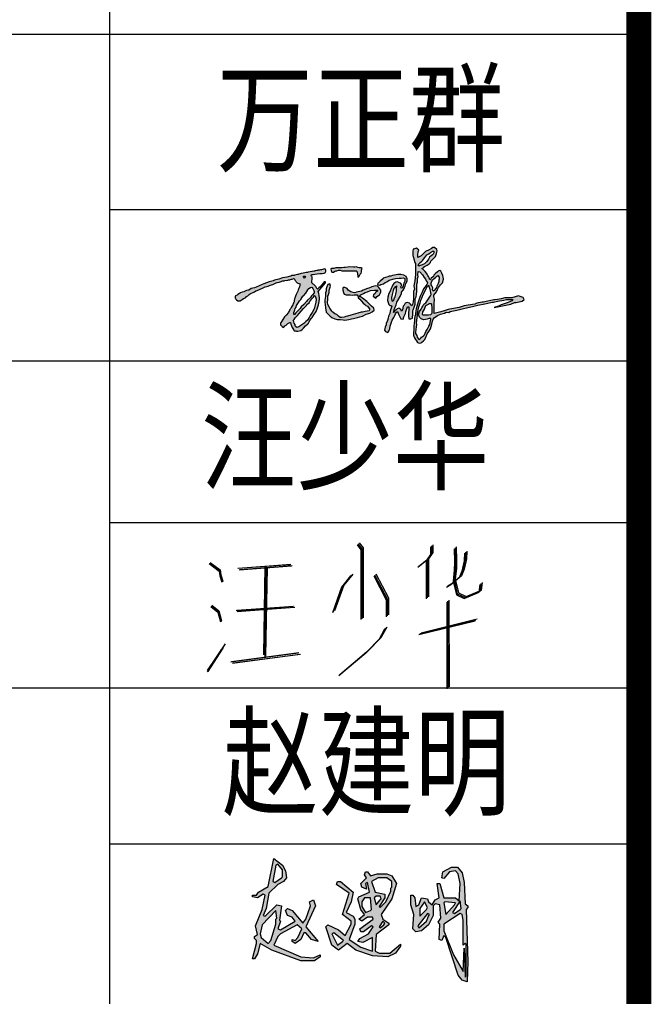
# Model space of a CAD drawing. Header units: inches. Extents: x -3733042 to -3450527, y 579159 to 997713.
# Drawn here: x -3719057 to -3718429, y 625699 to 626670 of the extents above; entities that cross this region are included whole.
import ezdxf
from ezdxf.enums import TextEntityAlignment as Align

# ---------------------------------------------------------------- set-up
doc = ezdxf.new("R2010")
doc.units = ezdxf.units.IN
doc.header["$LTSCALE"] = 1000
doc.header["$MEASUREMENT"] = 0
doc.linetypes.add('LENGSHUI', pattern=[22, 20, -1, 0, -1])
doc.layers.get('0').update_dxf_attribs({"lineweight": 18})
for name, color, linetype, lineweight in [('00签名', 7, 'LENGSHUI', 18), ('PUB_TITLE', 153, 'Continuous', 18), ('SURFACE', 255, 'Continuous', 18)]:
    doc.layers.add(name, color=color, linetype=linetype, lineweight=lineweight)
doc.styles.add('-黑体', font='', dxfattribs={"width": 0.7})
doc.styles.get('-黑体').set_extended_font_data('微软雅黑')

# ---------------------------------------------------------------- blocks, each defined once
blk = doc.blocks.new('A$C25720DE8')
at = {"layer": 'PUB_TITLE'}
blk.add_lwpolyline([(87600, 1500, 150, 150, 0), (87600, 61500, 150, 150, 0), (3750, 61500, 150, 150, 0), (3750, 1500, 150, 150, 0)], format="xyseb", close=True, dxfattribs=at)
blk = doc.blocks.new('A$C41BB26E9')
for p, q in [((782.5, 752.9), (802.8, 727.4)), ((787.3, 758), (807.6, 732.5)), ((794, 763), (814.2, 737.6)), ((802.8, 727.4), (802.8, 361.9)), ((807.6, 732.5), (807.6, 366.9)), ((814.2, 737.6), (814.2, 372)), ((1167.2, 743.3), (1167.2, 702.9)), ((1172, 748.3), (1172, 708)), ((1178.7, 753.4), (1178.7, 713.1)), ((1290.1, 732.4), (1291.6, 663)), ((1294.9, 737.5), (1296.4, 668.1)), ((1301.6, 742.6), (1303, 673.2)), ((1356.8, 720), (1354.7, 679.8)), ((1144.7, 669.7), (1100.7, 635.3)), ((1149.4, 674.8), (1105.5, 640.4)), ((1156.1, 679.9), (1112.2, 645.5)), ((1167.2, 702.9), (1144.7, 669.7)), ((1144.9, 670.1), (1144.9, 471.6)), ((1172, 708), (1149.4, 674.8)), ((1149.7, 675.2), (1149.7, 476.7)), ((1178.7, 713.1), (1156.1, 679.9)), ((1156.4, 680.2), (1156.4, 481.7)), ((1296.4, 668.1), (1295.6, 626.1)), ((1303, 673.2), (1302.3, 631.1)), ((1343.3, 669.7), (1330.7, 615.1)), ((1348.1, 674.8), (1335.5, 620.1)), ((1354.7, 679.8), (1342.2, 625.2)), ((1345.4, 709.9), (1343.3, 669.7)), ((1350.1, 715), (1348.1, 674.8)), ((8.4, 655.9), (60.8, 616.3)), ((11.7, 657.9), (64, 618.3)), ((13.7, 661.4), (66, 621.8)), ((60.8, 616.3), (64.9, 590.8)), ((64, 618.3), (68.1, 592.8)), ((66, 621.8), (70.1, 596.2)), ((158.3, 630.4), (432.3, 650.9)), ((161.6, 631.6), (435.5, 652.1)), ((166, 622.8), (440, 643.3)), ((169.3, 623.9), (443.3, 644.4)), ((300.8, 641.1), (292.8, 177)), ((304, 642.2), (296.1, 178.2)), ((308.5, 633.4), (300.6, 169.4)), ((311.8, 634.6), (303.9, 170.5)), ((1290.9, 621), (1285, 563.4)), ((1295.6, 626.1), (1289.7, 568.5)), ((1291.6, 663), (1290.9, 621)), ((1302.3, 631.1), (1296.4, 573.6)), ((1330.7, 615.1), (1317.4, 580.4)), ((1335.5, 620.1), (1322.2, 585.5)), ((1342.2, 625.2), (1328.9, 590.5)), ((64.9, 590.8), (76.1, 558.1)), ((68.1, 592.8), (79.3, 560.1)), ((70.1, 596.2), (81.3, 563.6)), ((748.2, 590.3), (702, 532)), ((753, 595.4), (706.8, 537.1)), ((759.7, 600.5), (713.5, 542.1)), ((869.7, 590.8), (935.4, 466.1)), ((874.4, 595.9), (940.2, 471.1)), ((881.1, 601), (946.8, 476.2)), ((1317.4, 580.4), (1273.9, 544.2)), ((1322.2, 585.5), (1278.6, 549.3)), ((1285, 563.4), (1302, 492.4)), ((1328.9, 590.5), (1285.3, 554.4)), ((1289.7, 568.5), (1306.8, 497.5)), ((1296.4, 573.6), (1313.4, 502.6)), ((702, 532), (653.4, 398.3)), ((706.8, 537.1), (658.1, 403.4)), ((713.5, 542.1), (664.8, 408.5)), ((1273.9, 544.2), (1250.2, 530.9)), ((1278.6, 549.3), (1255, 536)), ((1285.3, 554.4), (1261.7, 541.1)), ((1354, 482.8), (1433, 515.3)), ((1421.6, 505.1), (1426.7, 545.7)), ((1426.3, 510.2), (1431.5, 550.8)), ((1433, 515.3), (1438.2, 555.9)), ((935.4, 466.1), (935.4, 376.7)), ((940.2, 471.1), (940.2, 381.8)), ((946.8, 476.2), (946.8, 386.9)), ((1263.1, 463.2), (1263.7, 10.2)), ((1302, 492.4), (1342.5, 472.7)), ((1306.8, 497.5), (1347.3, 477.7)), ((1313.4, 502.6), (1354, 482.8)), ((1342.5, 472.7), (1421.6, 505.1)), ((1347.3, 477.7), (1426.3, 510.2)), ((17.9, 431.4), (53.6, 401.8)), ((21.1, 433.3), (56.9, 403.7)), ((23.1, 436.8), (58.8, 407.2)), ((150.1, 409.6), (447.6, 431.8)), ((153.4, 410.7), (450.9, 432.9)), ((156, 404.6), (453.5, 426.9)), ((159.3, 405.8), (456.8, 428)), ((1251.7, 453), (1252.2, 0)), ((1256.4, 458.1), (1257, 5.1)), ((53.6, 401.8), (69, 349.7)), ((56.9, 403.7), (72.2, 351.7)), ((58.8, 407.2), (74.2, 355.1)), ((1111.1, 288.6), (1404.6, 360.3)), ((1117.8, 293.7), (1411.2, 365.4)), ((926.2, 312.4), (895.9, 256.6)), ((931, 317.5), (900.7, 261.7)), ((937.6, 322.5), (907.4, 266.7)), ((1106.3, 283.6), (1399.8, 355.3)), ((895.9, 256.6), (827.7, 186.6)), ((900.7, 261.7), (832.5, 191.7)), ((907.4, 266.7), (839.2, 196.8)), ((0, 89.3), (78.2, 210.8)), ((0.4, 95.1), (94.8, 235.1)), ((3.2, 91.3), (81.4, 212.8)), ((5.2, 94.8), (83.4, 216.3)), ((58.4, 180.4), (73.8, 204.9)), ((61.7, 182.3), (77, 206.8)), ((63.6, 185.8), (79, 210.3)), ((123, 141.9), (475.4, 188.5)), ((126.3, 143), (478.7, 189.7)), ((130.7, 134.2), (483.1, 180.9)), ((134, 135.4), (486.4, 182)), ((827.7, 186.6), (687.4, 67.8)), ((832.5, 191.7), (692.2, 72.9)), ((839.2, 196.8), (698.9, 77.9))]:
    blk.add_line(p, q)
blk = doc.blocks.new('WZQ')
h = blk.add_hatch(color=256)
h.paths.add_polyline_path([(11296, 18321), (11272, 18339), (11273, 18447), (11289, 18516), (11289, 18568), (11289, 18629), (11283, 18671), (11257, 18685), (11245, 18715), (11245, 18745), (11261, 18767), (11293, 18771), (11349, 18773), (11435, 18791), (11561, 18811), (11689, 18819), (11822, 18829), (11930, 18849), (11992, 18879), (12014, 18944), (12003, 18996), (11994, 19030), (11983, 19051), (11962, 19062), (11912, 19056), (11892, 19049), (11839, 19041), (11790, 19023), (11759, 19017), (11723, 19015), (11670, 19005), (11608, 18994), (11569, 18986), (11530, 18975), (11443, 18958), (11427, 18954), (11386, 18954), (11295, 18936), (11271, 18932), (11185, 18915), (11086, 18898), (11047, 18882), (10977, 18871), (10907, 18860), (10823, 18851), (10717, 18827), (10661, 18801), (10599, 18795), (10557, 18778), (10531, 18769), (10455, 18748), (10386, 18735), (10352, 18727), (10220, 18723), (10188, 18691), (10156, 18687), (9976, 18643), (9864, 18619), (9744, 18595), (9543, 18527), (9327, 18471), (9251, 18447), (9179, 18423), (9047, 18387), (8903, 18335), (8771, 18279), (8682, 18243), (8370, 18105), (8273, 18069), (8111, 18040), (7978, 17955), (7864, 17931), (7723, 17875), (7642, 17846), (7553, 17814), (7488, 17778), (7415, 17729), (7371, 17693), (7294, 17664), (7270, 17604), (7261, 17577), (7268, 17542), (7284, 17516), (7295, 17492), (7317, 17467), (7344, 17448), (7412, 17404), (7468, 17395), (7523, 17404), (7639, 17467), (7711, 17515), (7749, 17540), (7826, 17577), (7867, 17620), (7928, 17657), (8002, 17721), (8056, 17762), (8120, 17791), (8204, 17834), (8280, 17872), (8357, 17917), (8417, 17939), (8546, 17985), (8611, 18021), (8657, 18044), (8765, 18093), (8838, 18128), (8916, 18142), (8992, 18171), (9068, 18202), (9170, 18233), (9246, 18258), (9412, 18333), (9471, 18351), (9562, 18372), (9615, 18385), (9669, 18400), (9745, 18435), (9826, 18448), (9865, 18458), (10017, 18479), (10065, 18496), (10130, 18494), (10162, 18519), (10205, 18535), (10244, 18535), (10340, 18562), (10358, 18568), (10396, 18495), (10411, 18465), (10442, 18423), (10466, 18393), (10478, 18371), (10502, 18345), (10536, 18325), (10589, 18304), (10605, 18299), (10649, 18293), (10668, 18293), (10651, 18221), (10645, 18183), (10633, 18146), (10626, 18118), (10614, 18091), (10602, 18059), (10580, 18011), (10567, 17978), (10536, 17911), (10520, 17864), (10465, 17722), (10431, 17648), (10412, 17581), (10393, 17533), (10372, 17496), (10348, 17421), (10345, 17344), (10340, 17312), (10308, 17253), (10284, 17179), (10249, 17128), (10200, 17049), (10167, 16978), (10134, 16936), (10110, 16894), (10077, 16833), (10049, 16786), (9941, 16654), (9842, 16560), (9753, 16419), (9701, 16330), (9654, 16269), (9645, 16208), (9631, 16147), (9734, 16053), (9800, 16010), (9838, 16034), (9870, 16085), (9936, 16123), (10016, 16203), (10059, 16236), (10124, 16259), (10162, 16259), (10186, 16175), (10214, 16081), (10251, 15996), (10280, 15944), (10331, 15869), (10360, 15836), (10435, 15836), (10468, 15818), (10538, 15808), (10703, 15850), (10778, 15897), (10844, 15959), (10938, 16085), (11065, 16189), (11098, 16236), (11145, 16306), (11173, 16363), (11249, 16476), (11291, 16518), (11385, 16659), (11498, 16837), (11559, 16974), (11620, 17195), (11649, 17275), (11672, 17472), (11672, 17557), (11658, 17674), (11634, 17773), (11611, 17886), (11987, 18332), (11987, 18389), (11926, 18389), (11893, 18337), (11762, 18201), (11710, 18130), (11639, 18069), (11573, 18013), (11545, 18039), (11507, 18108), (11485, 18141), (11430, 18202), (11388, 18251), (11355, 18271), (11309, 18304)], flags=0)
h.paths.add_polyline_path([(10874, 18586), (10854, 18607), (10839, 18647), (10829, 18673), (10863, 18686), (10905, 18691), (10937, 18667), (10935, 18637), (10927, 18614), (10918, 18593)], flags=0)
h.paths.add_polyline_path([(11115, 18044), (11200, 18096), (11284, 18103), (11327, 18035), (11379, 17934), (11401, 17891), (11405, 17862), (11395, 17810), (11320, 17712), (11255, 17657), (11203, 17576), (11037, 17419), (10998, 17354), (10861, 17211), (10724, 17078), (10665, 17003), (10643, 16974), (10509, 16843), (10444, 16762), (10366, 16687), (10340, 16677), (10324, 16688), (10327, 16707), (10330, 16785), (10362, 16866), (10388, 16928), (10408, 16990), (10454, 17071), (10483, 17153), (10584, 17306), (10626, 17403), (10708, 17472), (10760, 17559), (10812, 17647), (10844, 17664), (10962, 17804), (11063, 17976)], flags=0)
h.paths.add_polyline_path([(11421, 17667), (11439, 17667), (11472, 17601), (11498, 17479), (11491, 17331), (11428, 17110), (11391, 16984), (11299, 16793), (11195, 16623), (11129, 16527), (11051, 16390), (10955, 16317), (10867, 16210), (10701, 16110), (10597, 16040), (10497, 16010), (10427, 16051), (10412, 16103), (10398, 16158), (10350, 16235), (10335, 16306), (10298, 16365), (10346, 16424), (10409, 16516), (10520, 16630), (10612, 16730), (10719, 16852), (10833, 16988), (10926, 17091), (10992, 17147), (11018, 17206), (11133, 17287), (11166, 17372), (11225, 17431), (11273, 17505), (11358, 17586)], flags=0)
h.paths.add_polyline_path([(12180, 17834), (12190, 17952), (12226, 18065), (12244, 18165), (12216, 18281), (12211, 18280), (12111, 18244), (12053, 18136), (12028, 18032), (12028, 17895), (11995, 17812), (11985, 17647), (11954, 17431), (11954, 17318), (11976, 17205), (11995, 17028), (12026, 16806), (12149, 16684), (12235, 16589), (12321, 16525), (12475, 16453), (12602, 16425), (12752, 16412), (12919, 16407), (13006, 16389), (13214, 16425), (13350, 16453), (13454, 16471), (13668, 16525), (13781, 16552), (13926, 16593), (14116, 16693), (14311, 16756), (14425, 16824), (14534, 16915), (14511, 17005), (14398, 17123), (14275, 17232), (14148, 17354), (14080, 17418), (13989, 17486), (13921, 17544), (13813, 17608), (13754, 17608), (13835, 17708), (13985, 17775), (14062, 17839), (14184, 17875), (14348, 17943), (14547, 17952), (14656, 17961), (14724, 17961), (14701, 17902), (14656, 17866), (14606, 17825), (14574, 17771), (14497, 17708), (14484, 17640), (14547, 17581), (14620, 17544), (14683, 17626), (14815, 17717), (14846, 17780), (14887, 17875), (14892, 17961), (14774, 18088), (14715, 18165), (14629, 18188), (14420, 18129), (14252, 18061), (14180, 18043), (13953, 17957), (13872, 17911), (13613, 17852), (13522, 17816), (13445, 17830), (13323, 17862), (13182, 17948), (13124, 18047), (13001, 18097), (12910, 18097), (12897, 18043), (12897, 17948), (12938, 17839), (12974, 17744), (13078, 17703), (13151, 17703), (13223, 17717), (13287, 17712), (13386, 17698), (13495, 17712), (13577, 17708), (13645, 17703), (13677, 17658), (13699, 17558), (13790, 17490), (13876, 17372), (13953, 17268), (14026, 17223), (14107, 17155), (14180, 17110), (14230, 17064), (14284, 16983), (14293, 16915), (14275, 16874), (14062, 16833), (13931, 16801), (13858, 16801), (13677, 16752), (13318, 16652), (13133, 16598), (13051, 16575), (12960, 16543), (12833, 16530), (12752, 16521), (12670, 16589), (12579, 16675), (12471, 16724), (12366, 16811), (12316, 16865), (12212, 17010), (12194, 17046), (12108, 17200), (12094, 17313), (12112, 17467), (12112, 17649), (12144, 17735)], flags=0)
h.paths.add_polyline_path([(13906, 19102), (13861, 19120), (13760, 19117), (13689, 19138), (13596, 19167), (13519, 19164), (13457, 19161), (13252, 19173), (13165, 19164), (13028, 19141), (12945, 19141), (12853, 19129), (12722, 19126), (12594, 19126), (12529, 19114), (12484, 19099), (12428, 19093), (12359, 19093), (12312, 19079), (12273, 19062), (12290, 18957), (12317, 18896), (12417, 18896), (12484, 18940), (12528, 18962), (12583, 18974), (12667, 19001), (12750, 19001), (12844, 18968), (12966, 18974), (13127, 18974), (13282, 18974), (13476, 18968), (13598, 18968), (13642, 18907), (13670, 18785), (13675, 18691), (13675, 18658), (13682, 18631), (13735, 18667), (13771, 18714), (13795, 18799), (13850, 18852), (13870, 18906), (13882, 19001)], flags=0)
h.paths.add_polyline_path([(16098, 18038), (16129, 18100), (16150, 18163), (16197, 18303), (16266, 18420), (16256, 18554), (16209, 18671), (16092, 18741), (15931, 18781), (15780, 18771), (15606, 18741), (15495, 18714), (15408, 18694), (15328, 18678), (15247, 18651), (15013, 18580), (14949, 18510), (14852, 18426), (14758, 18346), (14721, 18314), (14717, 18259), (14747, 18229), (14824, 18211), (14884, 18250), (15017, 18293), (15112, 18357), (15202, 18391), (15322, 18469), (15579, 18550), (15656, 18571), (15836, 18576), (15939, 18576), (16051, 18597), (16137, 18567), (16137, 18430), (16094, 18323), (16051, 18156), (15991, 18070), (15939, 18061), (15927, 18134), (15961, 18199), (15978, 18233), (15918, 18314), (15832, 18361), (15742, 18396), (15661, 18374), (15562, 18306), (15519, 18233), (15463, 18113), (15429, 18040), (15377, 17907), (15309, 17779), (15253, 17581), (15232, 17414), (15296, 17213), (15360, 17149), (15450, 17157), (15455, 17114), (15371, 16861), (15356, 16740), (15288, 16589), (15273, 16498), (15227, 16362), (15167, 16203), (15159, 16143), (15106, 16022), (15076, 15871), (15121, 15788), (15250, 15735), (15295, 15818), (15348, 15946), (15371, 16067), (15424, 16234), (15484, 16385), (15560, 16521), (15613, 16627), (15651, 16717), (15711, 16808), (15764, 16838), (15832, 16672), (15870, 16566), (15923, 16453), (16044, 16438), (16089, 16559), (16173, 16732), (16195, 16838), (16271, 17080), (16347, 17080), (16347, 16967), (16339, 16740), (16339, 16619), (16347, 16460), (16452, 16460), (16543, 16483), (16558, 16717), (16558, 16853), (16566, 16929), (16634, 17057), (16672, 17216), (16672, 17299), (16672, 17495), (16725, 17601), (16747, 17745), (16760, 17911), (16769, 18101), (16769, 18261), (16799, 18368), (16803, 18475), (16803, 18572), (16833, 18669), (16818, 18752), (16828, 18927), (16927, 18921), (17067, 18761), (17147, 18621), (17214, 18535), (17257, 18437), (17300, 18370), (17317, 18350), (17317, 18321), (17291, 18255), (17187, 18107), (17111, 18028), (17039, 17854), (16936, 17648), (16881, 17489), (16802, 17216), (16737, 16974), (16706, 16876), (16718, 16832), (16701, 16760), (16690, 16659), (16667, 16570), (16651, 16448), (16645, 16342), (16634, 16237), (16612, 16053), (16606, 15870), (16595, 15736), (16595, 15597), (16601, 15541), (16651, 15469), (16701, 15380), (16745, 15313), (16807, 15219), (16896, 15191), (16985, 15202), (17035, 15241), (17118, 15297), (17180, 15375), (17230, 15491), (17252, 15536), (17308, 15675), (17391, 15792), (17486, 15931), (17519, 16048), (17553, 16181), (17592, 16337), (17619, 16437), (17669, 16509), (17855, 16627), (18010, 16697), (18220, 16760), (18297, 16802), (18444, 16795), (18514, 16837), (18851, 16914), (19140, 16985), (19438, 17056), (19679, 17098), (19955, 17176), (20330, 17247), (20486, 17282), (20706, 17324), (20769, 17324), (20986, 17388), (21315, 17424), (21457, 17459), (21612, 17459), (21789, 17473), (21747, 17402), (21669, 17360), (21485, 17289), (21173, 17183), (21032, 17126), (20805, 17048), (21676, 17218), (21867, 17303), (21952, 17303), (22186, 17367), (22271, 17388), (22370, 17459), (22328, 17565), (22165, 17629), (22087, 17650), (21740, 17551), (21534, 17551), (21363, 17550), (21173, 17508), (20982, 17473), (20840, 17452), (20784, 17445), (20479, 17381), (20238, 17324), (20175, 17324), (19912, 17268), (19792, 17225), (19452, 17169), (19240, 17133), (18978, 17048), (18687, 16999), (18397, 16942), (18198, 16879), (18021, 16829), (17745, 16758), (17667, 16737), (17681, 16886), (17674, 17112), (17674, 17232), (17688, 17480), (17660, 17615), (17653, 17692), (17788, 17870), (17839, 17984), (17902, 18086), (18004, 18228), (18101, 18330), (18152, 18523), (18141, 18652), (18119, 18725), (18079, 18849), (18021, 18944), (17966, 18984), (17915, 18969), (17875, 18951), (17845, 18915), (17718, 18813), (17659, 18736), (17641, 18670), (17520, 18583), (17477, 18513), (17447, 18495), (17414, 18601), (17371, 18674), (17334, 18725), (17298, 18783), (17265, 18842), (17199, 18926), (17141, 18999), (17075, 19053), (17031, 19086), (17130, 19148), (17170, 19199), (17305, 19265), (17407, 19331), (17487, 19407), (17502, 19473), (17737, 19711), (17801, 19871), (17824, 20009), (17812, 20089), (17697, 20181), (17606, 20181), (17525, 20135), (17405, 20072), (17227, 19974), (17066, 19820), (16992, 19745), (16894, 19699), (16825, 19671), (16814, 19825), (16843, 19951), (16871, 20049), (16751, 20146), (16636, 20123), (16579, 20095), (16550, 19986), (16550, 19871), (16556, 19768), (16596, 19665), (16665, 19407), (16705, 19350), (16688, 18776), (16665, 18450), (16613, 18175), (16642, 18008), (16585, 17888), (16585, 17716), (16585, 17493), (16573, 17349), (16533, 17212), (16504, 17143), (16424, 17235), (16378, 17275), (16258, 17315), (16158, 17276), (16110, 17171), (16053, 17114), (16012, 16928), (15988, 16863), (15923, 16936), (15826, 17017), (15745, 16985), (15680, 16928), (15591, 16863), (15542, 16782), (15607, 16985), (15680, 17179), (15729, 17333), (15769, 17406), (15899, 17617), (15972, 17787), (15967, 17855), (16051, 17954)], flags=0)
h.paths.add_polyline_path([(15710, 17994), (15702, 17894), (15679, 17829), (15663, 17749), (15644, 17676), (15629, 17611), (15602, 17546), (15587, 17499), (15560, 17415), (15475, 17388), (15464, 17434), (15445, 17519), (15445, 17580), (15456, 17626), (15475, 17733), (15491, 17795), (15514, 17860), (15529, 17937), (15548, 17987), (15568, 18036), (15594, 18075), (15629, 18125), (15690, 18155), (15721, 18182), (15721, 18148), (15710, 18063)], flags=0)
h.paths.add_polyline_path([(17009, 17527), (17044, 17615), (17092, 17738), (17229, 18006), (17295, 18137), (17387, 18190), (17422, 18089), (17457, 17997), (17484, 17918), (17501, 17821), (17519, 17729), (17479, 17650), (17378, 17505), (17308, 17400), (17233, 17290), (17136, 17224), (17088, 17123), (17031, 17035), (16996, 16965), (16908, 16846), (16851, 16675), (16899, 16539), (16996, 16451), (17119, 16399), (17211, 16412), (17303, 16442), (17404, 16478), (17494, 16473), (17491, 16427), (17484, 16360), (17456, 16242), (17438, 16161), (17388, 16065), (17301, 15891), (17240, 15786), (17163, 15620), (17108, 15565), (17019, 15493), (16958, 15421), (16903, 15371), (16842, 15421), (16786, 15493), (16759, 15587), (16698, 15681), (16703, 15759), (16723, 16043), (16741, 16166), (16736, 16254), (16789, 16640), (16785, 16754), (16824, 16873), (16824, 16952), (16868, 17119), (16921, 17277), (16961, 17417)], flags=0)
h.paths.add_polyline_path([(16830, 19236), (16863, 19328), (16930, 19391), (17023, 19466), (17086, 19521), (17119, 19567), (17182, 19655), (17283, 19802), (17388, 19852), (17489, 19928), (17556, 19966), (17590, 19987), (17657, 19987), (17657, 19911), (17623, 19840), (17585, 19806), (17510, 19747), (17426, 19672), (17376, 19584), (17338, 19521), (17266, 19441), (17220, 19391), (17166, 19340), (17082, 19299), (17019, 19265), (16947, 19244), (16897, 19215)], flags=0)
h.paths.add_polyline_path([(17237, 17145), (17369, 17220), (17418, 17259), (17497, 17250), (17541, 17237), (17541, 17154), (17558, 17070), (17558, 16987), (17558, 16899), (17558, 16816), (17545, 16767), (17527, 16710), (17484, 16666), (17369, 16640), (17207, 16640), (17088, 16640), (17057, 16684), (17084, 16816), (17119, 16877), (17163, 16965), (17198, 17066)], flags=0)
h.paths.add_polyline_path([(17523, 18232), (17512, 18320), (17559, 18429), (17606, 18501), (17663, 18548), (17751, 18626), (17818, 18693), (17865, 18714), (17937, 18631), (17937, 18522), (17922, 18470), (17911, 18403), (17880, 18310), (17844, 18242), (17808, 18170), (17787, 18097), (17751, 18040), (17673, 17937), (17621, 17905), (17582, 17970), (17595, 18071), (17548, 18180)], flags=0)
for p, q in [((12312, 19079), (12273, 19062)), ((12273, 19062), (12290, 18957)), ((12290, 18957), (12317, 18896)), ((12359, 19093), (12312, 19079)), ((12428, 19093), (12359, 19093)), ((12417, 18896), (12484, 18940)), ((12484, 19099), (12428, 19093)), ((12529, 19114), (12484, 19099)), ((12484, 18940), (12528, 18962)), ((12528, 18962), (12583, 18974)), ((12594, 19126), (12529, 19114)), ((12583, 18974), (12667, 19001)), ((12722, 19126), (12594, 19126)), ((12667, 19001), (12750, 19001)), ((12853, 19129), (12722, 19126)), ((12750, 19001), (12844, 18968)), ((12844, 18968), (12966, 18974)), ((12945, 19141), (12853, 19129)), ((13028, 19141), (12945, 19141)), ((12966, 18974), (13127, 18974)), ((13165, 19164), (13028, 19141)), ((13127, 18974), (13282, 18974)), ((13252, 19173), (13165, 19164)), ((13457, 19161), (13252, 19173)), ((13282, 18974), (13476, 18968)), ((13519, 19164), (13457, 19161)), ((13476, 18968), (13598, 18968)), ((13596, 19167), (13519, 19164)), ((13689, 19138), (13596, 19167)), ((13598, 18968), (13642, 18907)), ((13642, 18907), (13670, 18785)), ((13760, 19117), (13689, 19138)), ((13861, 19120), (13760, 19117)), ((13850, 18852), (13870, 18906)), ((13906, 19102), (13861, 19120)), ((13870, 18906), (13882, 19001)), ((13882, 19001), (13906, 19102)), ((12317, 18896), (12417, 18896)), ((13670, 18785), (13675, 18691)), ((13675, 18691), (13675, 18658)), ((13675, 18658), (13682, 18631)), ((13682, 18631), (13735, 18667)), ((13735, 18667), (13771, 18714)), ((13771, 18714), (13795, 18799)), ((13795, 18799), (13850, 18852)), ((12028, 17895), (11995, 17812)), ((12053, 18136), (12028, 18032)), ((12028, 18032), (12028, 17895)), ((12111, 18244), (12053, 18136)), ((12211, 18280), (12111, 18244)), ((12180, 17834), (12190, 17952)), ((12190, 17952), (12226, 18065)), ((12244, 18165), (12216, 18281)), ((12226, 18065), (12244, 18165)), ((12910, 18097), (12897, 18043)), ((12897, 18043), (12897, 17948)), ((12897, 17948), (12938, 17839)), ((13001, 18097), (12910, 18097)), ((13124, 18047), (13001, 18097)), ((13182, 17948), (13124, 18047)), ((13323, 17862), (13182, 17948)), ((13872, 17911), (13613, 17852)), ((13953, 17957), (13872, 17911)), ((14180, 18043), (13953, 17957)), ((14252, 18061), (14180, 18043)), ((14184, 17875), (14348, 17943)), ((14420, 18129), (14252, 18061)), ((14348, 17943), (14547, 17952)), ((14629, 18188), (14420, 18129)), ((14547, 17952), (14656, 17961)), ((14715, 18165), (14629, 18188)), ((14656, 17961), (14724, 17961)), ((14701, 17902), (14656, 17866)), ((14724, 17961), (14701, 17902)), ((14774, 18088), (14715, 18165)), ((14715, 18165), (14715, 18165)), ((14892, 17961), (14774, 18088)), ((14887, 17875), (14892, 17961)), ((11985, 17647), (11954, 17431)), ((11954, 17431), (11954, 17318)), ((11995, 17812), (11985, 17647)), ((12094, 17313), (12112, 17467)), ((12112, 17649), (12144, 17735)), ((12112, 17467), (12112, 17649)), ((12144, 17735), (12180, 17834)), ((12938, 17839), (12974, 17744)), ((12974, 17744), (13078, 17703)), ((13078, 17703), (13151, 17703)), ((13151, 17703), (13223, 17717)), ((13223, 17717), (13287, 17712)), ((13287, 17712), (13386, 17698)), ((13445, 17830), (13323, 17862)), ((13386, 17698), (13495, 17712)), ((13522, 17816), (13445, 17830)), ((13495, 17712), (13577, 17708)), ((13613, 17852), (13522, 17816)), ((13577, 17708), (13645, 17703)), ((13645, 17703), (13677, 17658)), ((13677, 17658), (13699, 17558)), ((13699, 17558), (13790, 17490)), ((13754, 17608), (13835, 17708)), ((13813, 17608), (13754, 17608)), ((13790, 17490), (13876, 17372)), ((13921, 17544), (13813, 17608)), ((13835, 17708), (13985, 17775)), ((13876, 17372), (13953, 17268)), ((13989, 17486), (13921, 17544)), ((13985, 17775), (14062, 17839)), ((14080, 17418), (13989, 17486)), ((14062, 17839), (14184, 17875)), ((14148, 17354), (14080, 17418)), ((14497, 17708), (14484, 17640)), ((14484, 17640), (14547, 17581)), ((14574, 17771), (14497, 17708)), ((14547, 17581), (14620, 17544)), ((14606, 17825), (14574, 17771)), ((14574, 17771), (14574, 17771)), ((14656, 17866), (14606, 17825)), ((14620, 17544), (14683, 17626)), ((14683, 17626), (14815, 17717)), ((14815, 17717), (14846, 17780)), ((14846, 17780), (14887, 17875)), ((11954, 17318), (11976, 17205)), ((11976, 17205), (11995, 17028)), ((11995, 17028), (12026, 16806)), ((12108, 17200), (12094, 17313)), ((12194, 17046), (12108, 17200)), ((12212, 17010), (12194, 17046)), ((12316, 16865), (12212, 17010)), ((12366, 16811), (12316, 16865)), ((13953, 17268), (14026, 17223)), ((14026, 17223), (14107, 17155)), ((14275, 16874), (14062, 16833)), ((14107, 17155), (14180, 17110)), ((14275, 17232), (14148, 17354)), ((14180, 17110), (14230, 17064)), ((14230, 17064), (14284, 16983)), ((14398, 17123), (14275, 17232)), ((14293, 16915), (14275, 16874)), ((14284, 16983), (14293, 16915)), ((14511, 17005), (14398, 17123)), ((14425, 16824), (14534, 16915)), ((14534, 16915), (14511, 17005)), ((12026, 16806), (12149, 16684)), ((12149, 16684), (12235, 16589)), ((12235, 16589), (12321, 16525)), ((12321, 16525), (12475, 16453)), ((12471, 16724), (12366, 16811)), ((12579, 16675), (12471, 16724)), ((12475, 16453), (12602, 16425)), ((12670, 16589), (12579, 16675)), ((12602, 16425), (12752, 16412)), ((12752, 16521), (12670, 16589)), ((12833, 16530), (12752, 16521)), ((12752, 16412), (12919, 16407)), ((12960, 16543), (12833, 16530)), ((12919, 16407), (13006, 16389)), ((13051, 16575), (12960, 16543)), ((13006, 16389), (13214, 16425)), ((13133, 16598), (13051, 16575)), ((13318, 16652), (13133, 16598)), ((13214, 16425), (13350, 16453)), ((13677, 16752), (13318, 16652)), ((13350, 16453), (13454, 16471)), ((13454, 16471), (13668, 16525)), ((13668, 16525), (13781, 16552)), ((13858, 16801), (13677, 16752)), ((13781, 16552), (13926, 16593)), ((13931, 16801), (13858, 16801)), ((13858, 16801), (13858, 16801)), ((13926, 16593), (14116, 16693)), ((14062, 16833), (13931, 16801)), ((14116, 16693), (14311, 16756)), ((14311, 16756), (14425, 16824))]:
    blk.add_line(p, q)
for points in [[(14721, 18314), (14717, 18259), (14747, 18229), (14824, 18211), (14884, 18250), (15017, 18293), (15112, 18357), (15202, 18391), (15322, 18469), (15579, 18550), (15656, 18571), (15836, 18576), (15939, 18576), (16051, 18597), (16137, 18567), (16137, 18430), (16094, 18323), (16051, 18156), (15991, 18070), (15939, 18061), (15927, 18134), (15961, 18199), (15978, 18233), (15918, 18314), (15832, 18361), (15742, 18396), (15661, 18374), (15562, 18306), (15519, 18233), (15463, 18113), (15429, 18040), (15377, 17907), (15309, 17779), (15253, 17581), (15232, 17414), (15296, 17213), (15360, 17149), (15450, 17157), (15455, 17114), (15371, 16861), (15356, 16740), (15288, 16589), (15273, 16498), (15227, 16362), (15167, 16203), (15159, 16143), (15106, 16022), (15076, 15871), (15121, 15788), (15250, 15735), (15295, 15818), (15348, 15946), (15371, 16067), (15424, 16234), (15484, 16385), (15560, 16521), (15613, 16627), (15651, 16717), (15711, 16808), (15764, 16838), (15832, 16672), (15870, 16566), (15923, 16453), (16044, 16438), (16089, 16559), (16173, 16732), (16195, 16838), (16271, 17080), (16347, 17080), (16347, 16967), (16339, 16740), (16339, 16619), (16347, 16460), (16452, 16460), (16543, 16483), (16558, 16717), (16558, 16853), (16566, 16929), (16634, 17057), (16672, 17216), (16672, 17299), (16672, 17495), (16725, 17601), (16747, 17745), (16760, 17911), (16769, 18101), (16769, 18261), (16799, 18368), (16803, 18475), (16803, 18572), (16833, 18669), (16818, 18752), (16828, 18927), (16927, 18921), (17067, 18761), (17147, 18621), (17214, 18535), (17257, 18437), (17300, 18370), (17317, 18350), (17317, 18321), (17291, 18255), (17187, 18107), (17111, 18028), (17039, 17854), (16936, 17648), (16881, 17489), (16802, 17216), (16737, 16974), (16706, 16876), (16718, 16832), (16701, 16760), (16690, 16659), (16667, 16570), (16651, 16448), (16645, 16342), (16634, 16237), (16612, 16053), (16606, 15870), (16595, 15736), (16595, 15597), (16601, 15541), (16651, 15469), (16701, 15380), (16745, 15313), (16807, 15219), (16896, 15191), (16985, 15202), (17035, 15241), (17118, 15297), (17180, 15375), (17230, 15491), (17252, 15536), (17308, 15675), (17391, 15792), (17486, 15931), (17519, 16048), (17553, 16181), (17592, 16337), (17619, 16437), (17669, 16509), (17855, 16627), (18010, 16697), (18220, 16760), (18297, 16802), (18444, 16795), (18514, 16837), (18851, 16914), (19140, 16985), (19438, 17056), (19679, 17098), (19955, 17176), (20330, 17247), (20486, 17282), (20706, 17324), (20769, 17324), (20986, 17388), (21315, 17424), (21457, 17459), (21612, 17459), (21789, 17473), (21747, 17402), (21669, 17360), (21485, 17289), (21173, 17183), (21032, 17126), (20805, 17048), (21676, 17218), (21867, 17303), (21952, 17303), (22186, 17367), (22271, 17388), (22370, 17459), (22328, 17565), (22165, 17629), (22087, 17650), (21740, 17551), (21534, 17551), (21363, 17550), (21173, 17508), (20982, 17473), (20840, 17452), (20784, 17445), (20479, 17381), (20238, 17324), (20175, 17324), (19912, 17268), (19792, 17225), (19452, 17169), (19240, 17133), (18978, 17048), (18687, 16999), (18397, 16942), (18198, 16879), (18021, 16829), (17745, 16758), (17667, 16737), (17681, 16886), (17674, 17112), (17674, 17232), (17688, 17480), (17660, 17615), (17653, 17692), (17788, 17870), (17839, 17984), (17902, 18086), (18004, 18228), (18101, 18330), (18152, 18523), (18141, 18652), (18119, 18725), (18079, 18849), (18021, 18944), (17966, 18984), (17915, 18969), (17875, 18951), (17845, 18915), (17718, 18813), (17659, 18736), (17641, 18670), (17520, 18583), (17477, 18513), (17447, 18495), (17414, 18601), (17371, 18674), (17334, 18725), (17298, 18783), (17265, 18842), (17199, 18926), (17141, 18999), (17075, 19053), (17031, 19086), (17130, 19148), (17170, 19199), (17305, 19265), (17407, 19331), (17487, 19407), (17502, 19473), (17737, 19711), (17801, 19871), (17824, 20009), (17812, 20089), (17697, 20181), (17606, 20181), (17525, 20135), (17405, 20072), (17227, 19974), (17066, 19820), (16992, 19745), (16894, 19699), (16825, 19671), (16814, 19825), (16843, 19951), (16871, 20049), (16751, 20146), (16636, 20123), (16579, 20095), (16550, 19986), (16550, 19871), (16556, 19768), (16596, 19665), (16665, 19407), (16705, 19350), (16688, 18776), (16665, 18450), (16613, 18175), (16642, 18008), (16585, 17888), (16585, 17716), (16585, 17493), (16573, 17349), (16533, 17212), (16504, 17143), (16424, 17235), (16378, 17275), (16258, 17315), (16158, 17276), (16110, 17171), (16053, 17114), (16012, 16928), (15988, 16863), (15923, 16936), (15826, 17017), (15745, 16985), (15680, 16928), (15591, 16863), (15542, 16782), (15607, 16985), (15680, 17179), (15729, 17333), (15769, 17406), (15899, 17617), (15972, 17787), (15967, 17855), (16051, 17954), (16098, 18038), (16129, 18100), (16150, 18163), (16197, 18303), (16266, 18420), (16256, 18554), (16209, 18671), (16092, 18741), (15931, 18781), (15780, 18771), (15606, 18741), (15495, 18714), (15408, 18694), (15328, 18678), (15247, 18651), (15013, 18580), (14949, 18510), (14852, 18426), (14758, 18346), (14721, 18314)], [(16830, 19236), (16863, 19328), (16930, 19391), (17023, 19466), (17086, 19521), (17119, 19567), (17182, 19655), (17283, 19802), (17388, 19852), (17489, 19928), (17556, 19966), (17590, 19987), (17657, 19987), (17657, 19911), (17623, 19840), (17585, 19806), (17510, 19747), (17426, 19672), (17376, 19584), (17338, 19521), (17266, 19441), (17220, 19391), (17166, 19340), (17082, 19299), (17019, 19265), (16947, 19244), (16897, 19215), (16830, 19236)], [(7261, 17577), (7268, 17542), (7284, 17516), (7295, 17492), (7317, 17467), (7344, 17448), (7412, 17404), (7468, 17395), (7523, 17404), (7639, 17467), (7711, 17515), (7749, 17540), (7826, 17577), (7867, 17620), (7928, 17657), (8002, 17721), (8056, 17762), (8120, 17791), (8204, 17834), (8280, 17872), (8357, 17917), (8417, 17939), (8546, 17985), (8611, 18021), (8657, 18044), (8765, 18093), (8838, 18128), (8916, 18142), (8992, 18171), (9068, 18202), (9170, 18233), (9246, 18258), (9412, 18333), (9471, 18351), (9562, 18372), (9615, 18385), (9669, 18400), (9745, 18435), (9826, 18448), (9865, 18458), (10017, 18479), (10065, 18496), (10130, 18494), (10162, 18519), (10205, 18535), (10244, 18535), (10340, 18562), (10358, 18568), (10396, 18495), (10411, 18465), (10442, 18423), (10466, 18393), (10478, 18371), (10502, 18345), (10536, 18325), (10589, 18304), (10605, 18299), (10649, 18293), (10668, 18293), (10651, 18221), (10645, 18183), (10633, 18146), (10626, 18118), (10614, 18091), (10602, 18059), (10580, 18011), (10567, 17978), (10536, 17911), (10520, 17864), (10465, 17722), (10431, 17648), (10412, 17581), (10393, 17533), (10372, 17496), (10348, 17421), (10345, 17344), (10340, 17312), (10308, 17253), (10284, 17179), (10249, 17128), (10200, 17049), (10167, 16978), (10134, 16936), (10110, 16894), (10077, 16833), (10049, 16786), (9941, 16654), (9842, 16560), (9753, 16419), (9701, 16330), (9654, 16269), (9645, 16208), (9631, 16147), (9734, 16053), (9800, 16010), (9838, 16034), (9870, 16085), (9936, 16123), (10016, 16203), (10059, 16236), (10124, 16259), (10162, 16259), (10186, 16175), (10214, 16081), (10251, 15996), (10280, 15944), (10331, 15869), (10360, 15836), (10435, 15836), (10468, 15818), (10538, 15808), (10703, 15850), (10778, 15897), (10844, 15959), (10938, 16085), (11065, 16189), (11098, 16236), (11145, 16306), (11173, 16363), (11249, 16476), (11291, 16518), (11385, 16659), (11498, 16837), (11559, 16974), (11620, 17195), (11649, 17275), (11672, 17472), (11672, 17557), (11658, 17674), (11634, 17773), (11611, 17886), (11987, 18332), (11987, 18389), (11926, 18389), (11893, 18337), (11762, 18201), (11710, 18130), (11639, 18069), (11573, 18013), (11545, 18039), (11507, 18108), (11485, 18141), (11430, 18202), (11388, 18251), (11355, 18271), (11309, 18304), (11296, 18321), (11272, 18339), (11273, 18447), (11289, 18516), (11289, 18568), (11289, 18629), (11283, 18671), (11257, 18685), (11245, 18715), (11245, 18745), (11261, 18767), (11293, 18771), (11349, 18773), (11435, 18791), (11561, 18811), (11689, 18819), (11822, 18829), (11930, 18849), (11992, 18879), (12014, 18944), (12003, 18996), (11994, 19030), (11983, 19051), (11962, 19062), (11912, 19056), (11892, 19049), (11839, 19041), (11790, 19023), (11759, 19017), (11723, 19015), (11670, 19005), (11608, 18994), (11569, 18986), (11530, 18975), (11443, 18958), (11427, 18954), (11386, 18954), (11295, 18936), (11271, 18932), (11185, 18915), (11086, 18898), (11047, 18882), (10977, 18871), (10907, 18860), (10823, 18851), (10717, 18827), (10661, 18801), (10599, 18795), (10557, 18778), (10531, 18769), (10455, 18748), (10386, 18735), (10352, 18727), (10220, 18723), (10188, 18691), (10156, 18687), (9976, 18643), (9864, 18619), (9744, 18595), (9543, 18527), (9327, 18471), (9251, 18447), (9179, 18423), (9047, 18387), (8903, 18335), (8771, 18279), (8682, 18243), (8370, 18105), (8273, 18069), (8111, 18040), (7978, 17955), (7864, 17931), (7723, 17875), (7642, 17846), (7553, 17814), (7488, 17778), (7415, 17729), (7371, 17693), (7294, 17664), (7270, 17604), (7261, 17577)], [(10829, 18673), (10863, 18686), (10905, 18691), (10937, 18667), (10935, 18637), (10927, 18614), (10918, 18593), (10874, 18586), (10854, 18607), (10839, 18647), (10829, 18673)], [(17512, 18320), (17559, 18429), (17606, 18501), (17663, 18548), (17751, 18626), (17818, 18693), (17865, 18714), (17937, 18631), (17937, 18522), (17922, 18470), (17911, 18403), (17880, 18310), (17844, 18242), (17808, 18170), (17787, 18097), (17751, 18040), (17673, 17937), (17621, 17905), (17582, 17970), (17595, 18071), (17548, 18180), (17523, 18232), (17512, 18320)], [(10327, 16707), (10330, 16785), (10362, 16866), (10388, 16928), (10408, 16990), (10454, 17071), (10483, 17153), (10584, 17306), (10626, 17403), (10708, 17472), (10760, 17559), (10812, 17647), (10844, 17664), (10962, 17804), (11063, 17976), (11115, 18044), (11200, 18096), (11284, 18103), (11327, 18035), (11379, 17934), (11401, 17891), (11405, 17862), (11395, 17810), (11320, 17712), (11255, 17657), (11203, 17576), (11037, 17419), (10998, 17354), (10861, 17211), (10724, 17078), (10665, 17003), (10643, 16974), (10509, 16843), (10444, 16762), (10366, 16687), (10340, 16677), (10324, 16688), (10327, 16707)], [(15690, 18155), (15629, 18125), (15594, 18075), (15568, 18036), (15548, 17987), (15529, 17937), (15514, 17860), (15491, 17795), (15475, 17733), (15456, 17626), (15445, 17580), (15445, 17519), (15464, 17434), (15475, 17388), (15560, 17415), (15587, 17499), (15602, 17546), (15629, 17611), (15644, 17676), (15663, 17749), (15679, 17829), (15702, 17894), (15710, 17994), (15710, 18063), (15721, 18148), (15721, 18182), (15690, 18155)], [(17494, 16473), (17404, 16478), (17303, 16442), (17211, 16412), (17119, 16399), (16996, 16451), (16899, 16539), (16851, 16675), (16908, 16846), (16996, 16965), (17031, 17035), (17088, 17123), (17136, 17224), (17233, 17290), (17308, 17400), (17378, 17505), (17479, 17650), (17519, 17729), (17501, 17821), (17484, 17918), (17457, 17997), (17422, 18089), (17387, 18190), (17295, 18137), (17229, 18006), (17092, 17738), (17044, 17615), (17009, 17527), (16961, 17417), (16921, 17277), (16868, 17119), (16824, 16952), (16824, 16873), (16785, 16754), (16789, 16640), (16736, 16254), (16741, 16166), (16723, 16043), (16703, 15759), (16698, 15681), (16759, 15587), (16786, 15493), (16842, 15421), (16903, 15371), (16958, 15421), (17019, 15493), (17108, 15565), (17163, 15620), (17240, 15786), (17301, 15891), (17388, 16065), (17438, 16161), (17456, 16242), (17484, 16360), (17491, 16427), (17494, 16473)], [(10298, 16365), (10346, 16424), (10409, 16516), (10520, 16630), (10612, 16730), (10719, 16852), (10833, 16988), (10926, 17091), (10992, 17147), (11018, 17206), (11133, 17287), (11166, 17372), (11225, 17431), (11273, 17505), (11358, 17586), (11421, 17667), (11439, 17667), (11472, 17601), (11498, 17479), (11491, 17331), (11428, 17110), (11391, 16984), (11299, 16793), (11195, 16623), (11129, 16527), (11051, 16390), (10955, 16317), (10867, 16210), (10701, 16110), (10597, 16040), (10497, 16010), (10427, 16051), (10412, 16103), (10398, 16158), (10350, 16235), (10335, 16306), (10298, 16365)], [(17418, 17259), (17497, 17250), (17541, 17237), (17541, 17154), (17558, 17070), (17558, 16987), (17558, 16899), (17558, 16816), (17545, 16767), (17527, 16710), (17484, 16666), (17369, 16640), (17207, 16640), (17088, 16640), (17057, 16684), (17084, 16816), (17119, 16877), (17163, 16965), (17198, 17066), (17237, 17145), (17369, 17220), (17418, 17259)]]:
    blk.add_lwpolyline(points)

msp = doc.modelspace()

# ---------------------------------------------------------------- hatches: boundary and pattern name
at = {"layer": '00签名', "linetype": 'Continuous'}
h = msp.add_hatch(color=256, dxfattribs=at)
h.paths.add_polyline_path([(-3718800.49, 625810.09), (-3718794.73, 625812.97), (-3718791.85, 625816.81), (-3718792.81, 625823.53), (-3718795.69, 625829.29), (-3718804.33, 625836.01), (-3718810.09, 625808.17), (-3718819.69, 625802.41), (-3718821.61, 625799.53), (-3718825.45, 625799.53), (-3718825.45, 625797.61), (-3718820.65, 625796.65), (-3718814.89, 625800.49), (-3718812.97, 625799.53), (-3718815.85, 625785.13), (-3718822.57, 625768.81), (-3718820.65, 625760.17), (-3718823.53, 625758.25), (-3718823.53, 625756.33), (-3718821.61, 625754.41), (-3718821.61, 625751.53), (-3718825.45, 625736.17), (-3718823.53, 625736.17), (-3718820.65, 625740.97), (-3718817.77, 625751.53), (-3718806.25, 625744.81), (-3718777.45, 625734.25), (-3718764.01, 625734.25), (-3718758.25, 625738.09), (-3718758.25, 625740.01), (-3718764.97, 625737.13), (-3718777.45, 625738.09), (-3718804.33, 625749.61), (-3718800.49, 625758.25), (-3718797.61, 625761.13), (-3718781.29, 625769.77), (-3718776.49, 625765.93), (-3718780.33, 625757.29), (-3718783.21, 625754.41), (-3718786.09, 625755.37), (-3718786.09, 625753.45), (-3718783.21, 625751.53), (-3718777.45, 625755.37), (-3718774.57, 625762.09), (-3718772.65, 625762.09), (-3718766.89, 625755.37), (-3718760.17, 625753.45), (-3718772.65, 625767.85), (-3718763.05, 625788.97), (-3718764.97, 625794.73), (-3718768.81, 625792.81), (-3718767.85, 625788.97), (-3718772.65, 625775.53), (-3718775.53, 625771.69), (-3718786.09, 625784.17), (-3718790.89, 625786.09), (-3718792.81, 625784.17), (-3718790.89, 625779.37), (-3718786.09, 625777.45), (-3718783.21, 625773.61), (-3718797.61, 625764.97), (-3718800.49, 625765.93), (-3718797.61, 625773.61), (-3718798.57, 625774.57), (-3718796.65, 625788.97), (-3718801.45, 625789.93), (-3718812.97, 625778.41), (-3718814.89, 625779.37), (-3718812.01, 625786.09), (-3718809.13, 625801.45)], flags=0)
h.paths.add_polyline_path([(-3718805.29, 625812.97), (-3718802.41, 625829.29), (-3718800.49, 625830.25), (-3718795.69, 625824.49), (-3718795.69, 625817.77), (-3718796.65, 625816.81), (-3718803.37, 625812.01)], flags=0)
h.paths.add_polyline_path([(-3718802.41, 625784.17), (-3718801.45, 625776.49), (-3718802.41, 625775.53), (-3718802.41, 625770.73), (-3718807.21, 625754.41), (-3718810.09, 625751.53), (-3718816.81, 625757.29), (-3718817.77, 625761.13), (-3718815.85, 625769.77)], flags=0)
h = msp.add_hatch(color=256, dxfattribs=at)
h.paths.add_polyline_path([(-3718687.21, 625818.73), (-3718692.01, 625820.65), (-3718701.61, 625820.65), (-3718708.33, 625818.73), (-3718711.21, 625822.57), (-3718713.13, 625822.57), (-3718714.09, 625819.69), (-3718712.17, 625816.81), (-3718717.93, 625811.05), (-3718716.97, 625807.21), (-3718712.17, 625805.29), (-3718713.13, 625811.05), (-3718711.21, 625812.01), (-3718709.29, 625802.41), (-3718719.85, 625797.61), (-3718720.81, 625795.69), (-3718717.93, 625785.13), (-3718714.09, 625780.33), (-3718719.85, 625775.53), (-3718716.97, 625773.61), (-3718711.21, 625777.45), (-3718706.41, 625777.45), (-3718705.45, 625775.53), (-3718718.89, 625765.93), (-3718717.93, 625763.05), (-3718715.05, 625763.05), (-3718707.37, 625768.81), (-3718705.45, 625767.85), (-3718710.25, 625761.13), (-3718718.89, 625756.33), (-3718720.81, 625753.45), (-3718716.01, 625752.49), (-3718706.41, 625757.29), (-3718706.41, 625743.85), (-3718717.93, 625747.69), (-3718729.45, 625755.37), (-3718723.69, 625770.73), (-3718723.69, 625775.53), (-3718725.61, 625778.41), (-3718732.33, 625782.25), (-3718727.53, 625792.81), (-3718725.61, 625802.41), (-3718738.09, 625812.97), (-3718740.97, 625812.97), (-3718741.93, 625810.09), (-3718729.45, 625801.45), (-3718736.17, 625780.33), (-3718727.53, 625773.61), (-3718727.53, 625770.73), (-3718733.29, 625759.21), (-3718740.01, 625764.97), (-3718750.57, 625769.77), (-3718752.49, 625767.85), (-3718746.73, 625749.61), (-3718740.01, 625744.81), (-3718731.37, 625751.53), (-3718722.73, 625744.81), (-3718706.41, 625739.05), (-3718691.05, 625738.09), (-3718683.37, 625741.93), (-3718678.57, 625748.65), (-3718678.57, 625750.57), (-3718689.13, 625741.93), (-3718699.69, 625741.93), (-3718703.53, 625743.85), (-3718702.57, 625760.17), (-3718690.09, 625769.77), (-3718690.09, 625771.69), (-3718695.85, 625775.53), (-3718697.77, 625780.33), (-3718687.21, 625795.69), (-3718682.41, 625811.05)], flags=0)
h.paths.add_polyline_path([(-3718707.37, 625812.97), (-3718700.65, 625816.81), (-3718692.01, 625816.81), (-3718687.21, 625812.97), (-3718687.21, 625807.21), (-3718688.17, 625806.25), (-3718688.17, 625803.37), (-3718692.97, 625792.81), (-3718698.73, 625787.05), (-3718699.69, 625788.01), (-3718693.93, 625796.65), (-3718693.93, 625800.49), (-3718703.53, 625802.41)], flags=0)
h.paths.add_polyline_path([(-3718708.33, 625796.65), (-3718707.37, 625785.13), (-3718708.33, 625784.17), (-3718713.13, 625782.25), (-3718716.97, 625788.01), (-3718716.97, 625792.81), (-3718714.09, 625796.65)], flags=0)
h.paths.add_polyline_path([(-3718702.57, 625798.57), (-3718698.73, 625798.57), (-3718697.77, 625795.69), (-3718698.73, 625794.73), (-3718702.57, 625789.93), (-3718704.49, 625796.65)], flags=0)
h.paths.add_polyline_path([(-3718695.85, 625773.61), (-3718693.93, 625771.69), (-3718694.89, 625769.77), (-3718698.73, 625766.89), (-3718699.69, 625767.85)], flags=0)
h.paths.add_polyline_path([(-3718744.81, 625762.09), (-3718735.21, 625754.41), (-3718736.17, 625753.45), (-3718740.97, 625749.61), (-3718746.73, 625761.13)], flags=0)
h.paths.add_polyline_path([(-3718639.21, 625811.05), (-3718642.09, 625811.05), (-3718640.17, 625796.65), (-3718644.01, 625794.73), (-3718646.89, 625789.93), (-3718650.73, 625792.81), (-3718651.69, 625795.69), (-3718657.45, 625796.65), (-3718660.33, 625789.93), (-3718663.21, 625788.01), (-3718664.17, 625796.65), (-3718666.09, 625799.53), (-3718668.01, 625799.53), (-3718668.01, 625789.93), (-3718665.13, 625780.33), (-3718666.09, 625765.93), (-3718663.21, 625763.05), (-3718657.45, 625764.01), (-3718650.73, 625769.77), (-3718645.93, 625779.37), (-3718645.93, 625788.97), (-3718644.01, 625790.89), (-3718639.21, 625789.93), (-3718638.25, 625776.49), (-3718641.13, 625772.65), (-3718639.21, 625770.73), (-3718640.17, 625755.37), (-3718637.29, 625754.41), (-3718635.37, 625759.21), (-3718633.45, 625757.29), (-3718620.97, 625719.85), (-3718617.13, 625715.05), (-3718612.33, 625713.13), (-3718611.37, 625733.29), (-3718613.29, 625785.13), (-3718611.37, 625787.05), (-3718611.37, 625788.97), (-3718614.25, 625790.89), (-3718615.21, 625812.01), (-3718617.13, 625821.61), (-3718621.93, 625827.37), (-3718627.69, 625827.37), (-3718636.33, 625822.57), (-3718637.29, 625816.81), (-3718635.37, 625815.85), (-3718629.61, 625822.57), (-3718623.85, 625823.53), (-3718620.97, 625820.65), (-3718619.05, 625811.05), (-3718620.01, 625793.77), (-3718623.85, 625796.65), (-3718635.37, 625796.65)], flags=0)
h.paths.add_polyline_path([(-3718634.41, 625792.81), (-3718623.85, 625791.85), (-3718624.81, 625789.93), (-3718633.45, 625780.33), (-3718635.37, 625791.85)], flags=0)
h.paths.add_polyline_path([(-3718651.69, 625787.05), (-3718652.65, 625785.13), (-3718659.37, 625778.41), (-3718659.37, 625786.09), (-3718654.57, 625792.81)], flags=0)
h.paths.add_polyline_path([(-3718619.05, 625793.77), (-3718618.09, 625786.09), (-3718619.05, 625785.13), (-3718624.81, 625781.29), (-3718626.73, 625782.25)], flags=0)
h.paths.add_polyline_path([(-3718649.77, 625780.33), (-3718650.73, 625778.41), (-3718652.65, 625773.61), (-3718660.33, 625766.89), (-3718661.29, 625768.81), (-3718651.69, 625781.29)], flags=0)
h.paths.add_polyline_path([(-3718619.05, 625781.29), (-3718617.13, 625780.33), (-3718616.17, 625774.57), (-3718616.17, 625749.61), (-3718614.25, 625751.53), (-3718613.29, 625750.57), (-3718613.29, 625718.89), (-3718614.25, 625717.93), (-3718615.21, 625746.73), (-3718616.17, 625723.69), (-3718625.77, 625740.01), (-3718635.37, 625764.01), (-3718635.37, 625770.73)], flags=0)

# ---------------------------------------------------------------- linework, layer by layer
for points in [[(-3718758.25, 625740.01), (-3718758.25, 625738.09), (-3718764.01, 625734.25), (-3718777.45, 625734.25), (-3718806.25, 625744.81), (-3718817.77, 625751.53), (-3718820.65, 625740.97), (-3718823.53, 625736.17), (-3718825.45, 625736.17), (-3718821.61, 625751.53), (-3718821.61, 625754.41), (-3718823.53, 625756.33), (-3718823.53, 625758.25), (-3718820.65, 625760.17), (-3718822.57, 625768.81), (-3718815.85, 625785.13), (-3718812.97, 625799.53), (-3718814.89, 625800.49), (-3718820.65, 625796.65), (-3718825.45, 625797.61), (-3718825.45, 625799.53), (-3718821.61, 625799.53), (-3718819.69, 625802.41), (-3718810.09, 625808.17), (-3718804.33, 625836.01), (-3718795.69, 625829.29), (-3718792.81, 625823.53), (-3718791.85, 625816.81), (-3718794.73, 625812.97), (-3718800.49, 625810.09), (-3718809.13, 625801.45), (-3718812.01, 625786.09), (-3718814.89, 625779.37), (-3718812.97, 625778.41), (-3718801.45, 625789.93), (-3718796.65, 625788.97), (-3718798.57, 625774.57), (-3718797.61, 625773.61), (-3718800.49, 625765.93), (-3718797.61, 625764.97), (-3718783.21, 625773.61), (-3718786.09, 625777.45), (-3718790.89, 625779.37), (-3718792.81, 625784.17), (-3718790.89, 625786.09), (-3718786.09, 625784.17), (-3718775.53, 625771.69), (-3718772.65, 625775.53), (-3718767.85, 625788.97), (-3718768.81, 625792.81), (-3718764.97, 625794.73), (-3718763.05, 625788.97), (-3718772.65, 625767.85), (-3718760.17, 625753.45), (-3718766.89, 625755.37), (-3718772.65, 625762.09), (-3718774.57, 625762.09), (-3718777.45, 625755.37), (-3718783.21, 625751.53), (-3718786.09, 625753.45), (-3718786.09, 625755.37), (-3718783.21, 625754.41), (-3718780.33, 625757.29), (-3718776.49, 625765.93), (-3718781.29, 625769.77), (-3718797.61, 625761.13), (-3718800.49, 625758.25), (-3718804.33, 625749.61), (-3718777.45, 625738.09), (-3718764.97, 625737.13), (-3718758.25, 625740.01)], [(-3718796.65, 625816.81), (-3718795.69, 625817.77), (-3718795.69, 625824.49), (-3718800.49, 625830.25), (-3718802.41, 625829.29), (-3718805.29, 625812.97), (-3718803.37, 625812.01), (-3718796.65, 625816.81)], [(-3718678.57, 625750.57), (-3718678.57, 625748.65), (-3718683.37, 625741.93), (-3718691.05, 625738.09), (-3718706.41, 625739.05), (-3718722.73, 625744.81), (-3718731.37, 625751.53), (-3718740.01, 625744.81), (-3718746.73, 625749.61), (-3718752.49, 625767.85), (-3718750.57, 625769.77), (-3718740.01, 625764.97), (-3718733.29, 625759.21), (-3718727.53, 625770.73), (-3718727.53, 625773.61), (-3718736.17, 625780.33), (-3718729.45, 625801.45), (-3718741.93, 625810.09), (-3718740.97, 625812.97), (-3718738.09, 625812.97), (-3718725.61, 625802.41), (-3718727.53, 625792.81), (-3718732.33, 625782.25), (-3718725.61, 625778.41), (-3718723.69, 625775.53), (-3718723.69, 625770.73), (-3718729.45, 625755.37), (-3718717.93, 625747.69), (-3718706.41, 625743.85), (-3718706.41, 625757.29), (-3718716.01, 625752.49), (-3718720.81, 625753.45), (-3718718.89, 625756.33), (-3718710.25, 625761.13), (-3718705.45, 625767.85), (-3718707.37, 625768.81), (-3718715.05, 625763.05), (-3718717.93, 625763.05), (-3718718.89, 625765.93), (-3718705.45, 625775.53), (-3718706.41, 625777.45), (-3718711.21, 625777.45), (-3718716.97, 625773.61), (-3718719.85, 625775.53), (-3718714.09, 625780.33), (-3718717.93, 625785.13), (-3718720.81, 625795.69), (-3718719.85, 625797.61), (-3718709.29, 625802.41), (-3718711.21, 625812.01), (-3718713.13, 625811.05), (-3718712.17, 625805.29), (-3718716.97, 625807.21), (-3718717.93, 625811.05), (-3718712.17, 625816.81), (-3718714.09, 625819.69), (-3718713.13, 625822.57), (-3718711.21, 625822.57), (-3718708.33, 625818.73), (-3718701.61, 625820.65), (-3718692.01, 625820.65), (-3718687.21, 625818.73), (-3718682.41, 625811.05), (-3718687.21, 625795.69), (-3718697.77, 625780.33), (-3718695.85, 625775.53), (-3718690.09, 625771.69), (-3718690.09, 625769.77), (-3718702.57, 625760.17), (-3718703.53, 625743.85), (-3718699.69, 625741.93), (-3718689.13, 625741.93), (-3718678.57, 625750.57)], [(-3718611.37, 625788.97), (-3718611.37, 625787.05), (-3718613.29, 625785.13), (-3718611.37, 625733.29), (-3718612.33, 625713.13), (-3718617.13, 625715.05), (-3718620.97, 625719.85), (-3718633.45, 625757.29), (-3718635.37, 625759.21), (-3718637.29, 625754.41), (-3718640.17, 625755.37), (-3718639.21, 625770.73), (-3718641.13, 625772.65), (-3718638.25, 625776.49), (-3718639.21, 625789.93), (-3718644.01, 625790.89), (-3718645.93, 625788.97), (-3718645.93, 625779.37), (-3718650.73, 625769.77), (-3718657.45, 625764.01), (-3718663.21, 625763.05), (-3718666.09, 625765.93), (-3718665.13, 625780.33), (-3718668.01, 625789.93), (-3718668.01, 625799.53), (-3718666.09, 625799.53), (-3718664.17, 625796.65), (-3718663.21, 625788.01), (-3718660.33, 625789.93), (-3718657.45, 625796.65), (-3718651.69, 625795.69), (-3718650.73, 625792.81), (-3718646.89, 625789.93), (-3718644.01, 625794.73), (-3718640.17, 625796.65), (-3718642.09, 625811.05), (-3718639.21, 625811.05), (-3718635.37, 625796.65), (-3718623.85, 625796.65), (-3718620.01, 625793.77), (-3718619.05, 625811.05), (-3718620.97, 625820.65), (-3718623.85, 625823.53), (-3718629.61, 625822.57), (-3718635.37, 625815.85), (-3718637.29, 625816.81), (-3718636.33, 625822.57), (-3718627.69, 625827.37), (-3718621.93, 625827.37), (-3718617.13, 625821.61), (-3718615.21, 625812.01), (-3718614.25, 625790.89), (-3718611.37, 625788.97)], [(-3718688.17, 625806.25), (-3718687.21, 625807.21), (-3718687.21, 625812.97), (-3718692.01, 625816.81), (-3718700.65, 625816.81), (-3718707.37, 625812.97), (-3718703.53, 625802.41), (-3718693.93, 625800.49), (-3718693.93, 625796.65), (-3718699.69, 625788.01), (-3718698.73, 625787.05), (-3718692.97, 625792.81), (-3718688.17, 625803.37), (-3718688.17, 625806.25)], [(-3718708.33, 625784.17), (-3718707.37, 625785.13), (-3718708.33, 625796.65), (-3718714.09, 625796.65), (-3718716.97, 625792.81), (-3718716.97, 625788.01), (-3718713.13, 625782.25), (-3718708.33, 625784.17)], [(-3718698.73, 625794.73), (-3718697.77, 625795.69), (-3718698.73, 625798.57), (-3718702.57, 625798.57), (-3718704.49, 625796.65), (-3718702.57, 625789.93), (-3718698.73, 625794.73)], [(-3718652.65, 625785.13), (-3718651.69, 625787.05), (-3718654.57, 625792.81), (-3718659.37, 625786.09), (-3718659.37, 625778.41), (-3718652.65, 625785.13)], [(-3718624.81, 625789.93), (-3718623.85, 625791.85), (-3718634.41, 625792.81), (-3718635.37, 625791.85), (-3718633.45, 625780.33), (-3718624.81, 625789.93)], [(-3718619.05, 625785.13), (-3718618.09, 625786.09), (-3718619.05, 625793.77), (-3718626.73, 625782.25), (-3718624.81, 625781.29), (-3718619.05, 625785.13)], [(-3718802.41, 625775.53), (-3718801.45, 625776.49), (-3718802.41, 625784.17), (-3718815.85, 625769.77), (-3718817.77, 625761.13), (-3718816.81, 625757.29), (-3718810.09, 625751.53), (-3718807.21, 625754.41), (-3718802.41, 625770.73), (-3718802.41, 625775.53)], [(-3718694.89, 625769.77), (-3718693.93, 625771.69), (-3718695.85, 625773.61), (-3718699.69, 625767.85), (-3718698.73, 625766.89), (-3718694.89, 625769.77)], [(-3718650.73, 625778.41), (-3718649.77, 625780.33), (-3718651.69, 625781.29), (-3718661.29, 625768.81), (-3718660.33, 625766.89), (-3718652.65, 625773.61), (-3718650.73, 625778.41)], [(-3718614.25, 625717.93), (-3718613.29, 625718.89), (-3718613.29, 625750.57), (-3718614.25, 625751.53), (-3718616.17, 625749.61), (-3718616.17, 625774.57), (-3718617.13, 625780.33), (-3718619.05, 625781.29), (-3718635.37, 625770.73), (-3718635.37, 625764.01), (-3718625.77, 625740.01), (-3718616.17, 625723.69), (-3718615.21, 625746.73), (-3718614.25, 625717.93)], [(-3718736.17, 625753.45), (-3718735.21, 625754.41), (-3718744.81, 625762.09), (-3718746.73, 625761.13), (-3718740.97, 625749.61), (-3718736.17, 625753.45)]]:
    msp.add_lwpolyline(points, dxfattribs=at)
at = {"layer": 'PUB_TITLE'}
for p, q in [((-3718967.72, 627305.37), (-3718967.72, 624109.34)), ((-3719493.9, 626655.37), (-3718441.54, 626655.37)), ((-3718967.72, 626481.1), (-3718441.54, 626481.1)), ((-3719493.9, 626330.37), (-3718441.54, 626330.37)), ((-3718967.72, 626169.94), (-3718441.54, 626169.94)), ((-3719493.9, 626005.37), (-3718441.54, 626005.37)), ((-3718967.72, 625850.55), (-3718441.54, 625850.55))]:
    msp.add_line(p, q, dxfattribs=at)
msp.add_lwpolyline([(-3718441.54, 624109.34, 25, 25, 0), (-3718441.54, 634109.34, 25, 25, 0), (-3732416.54, 634109.34, 25, 25, 0), (-3732416.54, 624109.34, 25, 25, 0)], format="xyseb", close=True, dxfattribs=at)

# ---------------------------------------------------------------- block references
for name, p, xscale, yscale, zscale in [('WZQ', (-3718980.9, 626059.49), 0.0190080000043963, 0.0190080000043963, 0.0190080000043963), ('A$C41BB26E9', (-3718870.3, 626004.52), 0.19, 0.19, 0.19)]:
    msp.add_blockref(name, p, dxfattribs=dict(xscale=xscale, yscale=yscale, zscale=zscale))
at = {"layer": 'SURFACE', "xscale": 0.1666666666666667, "yscale": 0.1666666666666667, "zscale": 0.1666666666666667}
msp.add_blockref('A$C25720DE8', (-3733041.54, 623859.34), dxfattribs=at)

# ---------------------------------------------------------------- texts
at = {"style": '-黑体', "width": 0.8}
for s, p in [('万正群', (-3718860.95, 626571.26)), ('汪少华', (-3718876.84, 626255.03)), ('赵建明', (-3718855.57, 625931.49))]:
    msp.add_text(s, height=87.5, dxfattribs=at).set_placement(p, align=Align.MIDDLE_LEFT)

doc.saveas('drawing.dxf')
